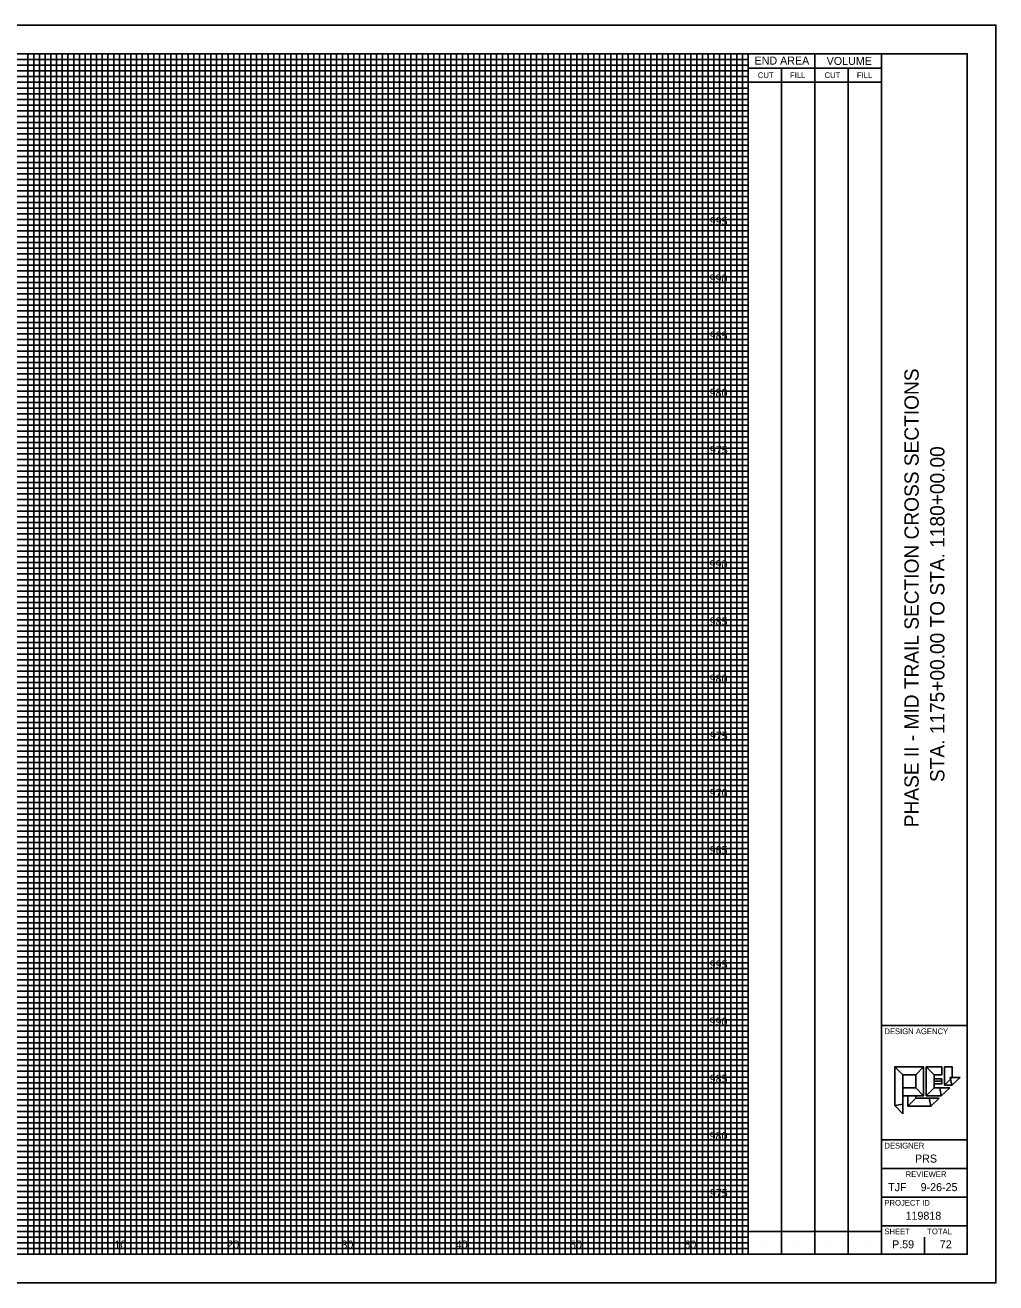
# Model space of a CAD drawing. Extents: x -8 to 229, y -2 to 2028.
# Drawn here: x 77.6 to 162.5, y 1317.5 to 1427.5 of the extents above; entities that cross this region are included whole.
import ezdxf

# ---------------------------------------------------------------- set-up
doc = ezdxf.new("R2010")
doc.units = 0
for name, color, linetype in [('Default', 7, 'Continuous'), ('SH_Border', 7, 'Continuous'), ('SH_Cut_Line', 7, 'Continuous'), ('SH_Data', 7, 'Continuous'), ('SH_Major_Grid_Line', 7, 'Continuous'), ('SH_Minor_Grid_Line', 7, 'Continuous')]:
    doc.layers.add(name, color=color, linetype=linetype)

msp = doc.modelspace()

# ---------------------------------------------------------------- linework, layer by layer
at = {"layer": 'Default'}
msp.add_line((157.09, 1335.13), (157.78, 1335.13), dxfattribs=at)
for points in [[(153.66, 1333), (153.66, 1336.38), (154.35, 1335.7), (154.35, 1333.14)], [(153.66, 1336.38), (156.18, 1336.38), (155.49, 1335.7), (154.35, 1335.7)], [(156.18, 1336.38), (156.18, 1333.87), (155.49, 1334.55), (155.49, 1335.7)], [(156.41, 1333.87), (156.41, 1336.38), (157.09, 1335.7), (157.09, 1334.55)], [(156.41, 1336.38), (157.78, 1336.38), (157.78, 1335.7), (157.09, 1335.7)], [(158.01, 1334.78), (158.01, 1336.38), (158.69, 1336.38), (158.69, 1335.47)], [(158.65, 1334.78), (158.01, 1334.78), (158.69, 1335.47), (158.51, 1335.47)], [(159.38, 1335.47), (158.65, 1334.78), (158.51, 1335.47)], [(156.18, 1333.87), (154.35, 1333.87), (154.35, 1334.55), (155.49, 1334.55)], [(157.73, 1333.87), (156.41, 1333.87), (157.09, 1334.55), (157.59, 1334.55)], [(157.78, 1335.33), (157.78, 1334.92), (157.1, 1334.92), (157.1, 1335.33)], [(158.46, 1334.55), (157.73, 1333.87), (157.59, 1334.55)], [(154.81, 1332.95), (154.81, 1333.87), (155.49, 1333.87), (155.49, 1333.64)], [(156.82, 1332.95), (154.81, 1332.95), (155.49, 1333.64), (156.68, 1333.64)], [(157.55, 1333.64), (156.82, 1332.95), (156.68, 1333.64)], [(154.35, 1332.27), (153.66, 1333), (154.35, 1333.14)]]:
    msp.add_lwpolyline(points, close=True, dxfattribs=at)
at = {"layer": 'SH_Border'}
for p, q in [((152.5, 1320), (152.5, 1425)), ((152.5, 1340), (160, 1340)), ((152.5, 1330), (160, 1330)), ((152.5, 1327.5), (160, 1327.5)), ((152.5, 1325), (160, 1325)), ((152.5, 1322.5), (160, 1322.5))]:
    msp.add_line(p, q, dxfattribs=at)
msp.add_lwpolyline([(0, 1425), (160, 1425), (160, 1320), (0, 1320)], close=True, dxfattribs=at)
at = {"layer": 'SH_Cut_Line'}
msp.add_lwpolyline([(-7.5, 1317.5), (162.5, 1317.5), (162.5, 1427.5), (-7.5, 1427.5)], close=True, dxfattribs=at)
at = {"layer": 'SH_Data'}
for p, q in [((140.83, 1320), (140.83, 1425)), ((146.67, 1320), (146.67, 1425)), ((140.83, 1423.75), (152.5, 1423.75)), ((143.75, 1320), (143.75, 1423.75)), ((149.58, 1320), (149.58, 1423.75)), ((140.83, 1422.5), (152.5, 1422.5)), ((156.25, 1335), (156.25, 1335)), ((140.83, 1322), (152.5, 1322)), ((156.25, 1320), (156.25, 1321.5)), ((142.29, 1321), (142.29, 1321)), ((145.21, 1321), (145.21, 1321)), ((148.12, 1321), (148.12, 1321)), ((151.04, 1321), (151.04, 1321)), ((154.38, 1320.88), (154.38, 1320.88))]:
    msp.add_line(p, q, dxfattribs=at)
at = {"layer": 'SH_Major_Grid_Line'}
for p, q in [((80.83, 1320), (80.83, 1425)), ((85.83, 1320), (85.83, 1425)), ((90.83, 1320), (90.83, 1425)), ((95.83, 1320), (95.83, 1425)), ((100.83, 1320), (100.83, 1425)), ((105.83, 1320), (105.83, 1425)), ((110.83, 1320), (110.83, 1425)), ((115.83, 1320), (115.83, 1425)), ((120.83, 1320), (120.83, 1425)), ((125.83, 1320), (125.83, 1425)), ((130.83, 1320), (130.83, 1425)), ((135.83, 1320), (135.83, 1425)), ((5.83, 1420), (140.83, 1420)), ((5.83, 1415), (140.83, 1415)), ((5.83, 1410), (140.83, 1410)), ((5.83, 1405), (140.83, 1405)), ((5.83, 1400), (140.83, 1400)), ((5.83, 1395), (140.83, 1395)), ((5.83, 1390), (140.83, 1390)), ((5.83, 1385), (140.83, 1385)), ((5.83, 1380), (140.83, 1380)), ((5.83, 1375), (140.83, 1375)), ((5.83, 1370), (140.83, 1370)), ((5.83, 1365), (140.83, 1365)), ((5.83, 1360), (140.83, 1360)), ((5.83, 1355), (140.83, 1355)), ((5.83, 1350), (140.83, 1350)), ((5.83, 1345), (140.83, 1345)), ((5.83, 1340), (140.83, 1340)), ((5.83, 1335), (140.83, 1335)), ((5.83, 1330), (140.83, 1330)), ((5.83, 1325), (140.83, 1325))]:
    msp.add_line(p, q, dxfattribs=at)
at = {"layer": 'SH_Minor_Grid_Line'}
for p, q in [((5.83, 1424.5), (140.83, 1424.5)), ((77.83, 1320), (77.83, 1425)), ((78.33, 1320), (78.33, 1425)), ((78.83, 1320), (78.83, 1425)), ((79.33, 1320), (79.33, 1425)), ((79.83, 1320), (79.83, 1425)), ((80.33, 1320), (80.33, 1425)), ((81.33, 1320), (81.33, 1425)), ((81.83, 1320), (81.83, 1425)), ((82.33, 1320), (82.33, 1425)), ((82.83, 1320), (82.83, 1425)), ((83.33, 1320), (83.33, 1425)), ((83.83, 1320), (83.83, 1425)), ((84.33, 1320), (84.33, 1425)), ((84.83, 1320), (84.83, 1425)), ((85.33, 1320), (85.33, 1425)), ((86.33, 1320), (86.33, 1425)), ((86.83, 1320), (86.83, 1425)), ((87.33, 1320), (87.33, 1425)), ((87.83, 1320), (87.83, 1425)), ((88.33, 1320), (88.33, 1425)), ((88.83, 1320), (88.83, 1425)), ((89.33, 1320), (89.33, 1425)), ((89.83, 1320), (89.83, 1425)), ((90.33, 1320), (90.33, 1425)), ((91.33, 1320), (91.33, 1425)), ((91.83, 1320), (91.83, 1425)), ((92.33, 1320), (92.33, 1425)), ((92.83, 1320), (92.83, 1425)), ((93.33, 1320), (93.33, 1425)), ((93.83, 1320), (93.83, 1425)), ((94.33, 1320), (94.33, 1425)), ((94.83, 1320), (94.83, 1425)), ((95.33, 1320), (95.33, 1425)), ((96.33, 1320), (96.33, 1425)), ((96.83, 1320), (96.83, 1425)), ((97.33, 1320), (97.33, 1425)), ((97.83, 1320), (97.83, 1425)), ((98.33, 1320), (98.33, 1425)), ((98.83, 1320), (98.83, 1425)), ((99.33, 1320), (99.33, 1425)), ((99.83, 1320), (99.83, 1425)), ((100.33, 1320), (100.33, 1425)), ((101.33, 1320), (101.33, 1425)), ((101.83, 1320), (101.83, 1425)), ((102.33, 1320), (102.33, 1425)), ((102.83, 1320), (102.83, 1425)), ((103.33, 1320), (103.33, 1425)), ((103.83, 1320), (103.83, 1425)), ((104.33, 1320), (104.33, 1425)), ((104.83, 1320), (104.83, 1425)), ((105.33, 1320), (105.33, 1425)), ((106.33, 1320), (106.33, 1425)), ((106.83, 1320), (106.83, 1425)), ((107.33, 1320), (107.33, 1425)), ((107.83, 1320), (107.83, 1425)), ((108.33, 1320), (108.33, 1425)), ((108.83, 1320), (108.83, 1425)), ((109.33, 1320), (109.33, 1425)), ((109.83, 1320), (109.83, 1425)), ((110.33, 1320), (110.33, 1425)), ((111.33, 1320), (111.33, 1425)), ((111.83, 1320), (111.83, 1425)), ((112.33, 1320), (112.33, 1425)), ((112.83, 1320), (112.83, 1425)), ((113.33, 1320), (113.33, 1425)), ((113.83, 1320), (113.83, 1425)), ((114.33, 1320), (114.33, 1425)), ((114.83, 1320), (114.83, 1425)), ((115.33, 1320), (115.33, 1425)), ((116.33, 1320), (116.33, 1425)), ((116.83, 1320), (116.83, 1425)), ((117.33, 1320), (117.33, 1425)), ((117.83, 1320), (117.83, 1425)), ((118.33, 1320), (118.33, 1425)), ((118.83, 1320), (118.83, 1425)), ((119.33, 1320), (119.33, 1425)), ((119.83, 1320), (119.83, 1425)), ((120.33, 1320), (120.33, 1425)), ((121.33, 1320), (121.33, 1425)), ((121.83, 1320), (121.83, 1425)), ((122.33, 1320), (122.33, 1425)), ((122.83, 1320), (122.83, 1425)), ((123.33, 1320), (123.33, 1425)), ((123.83, 1320), (123.83, 1425)), ((124.33, 1320), (124.33, 1425)), ((124.83, 1320), (124.83, 1425)), ((125.33, 1320), (125.33, 1425)), ((126.33, 1320), (126.33, 1425)), ((126.83, 1320), (126.83, 1425)), ((127.33, 1320), (127.33, 1425)), ((127.83, 1320), (127.83, 1425)), ((128.33, 1320), (128.33, 1425)), ((128.83, 1320), (128.83, 1425)), ((129.33, 1320), (129.33, 1425)), ((129.83, 1320), (129.83, 1425)), ((130.33, 1320), (130.33, 1425)), ((131.33, 1320), (131.33, 1425)), ((131.83, 1320), (131.83, 1425)), ((132.33, 1320), (132.33, 1425)), ((132.83, 1320), (132.83, 1425)), ((133.33, 1320), (133.33, 1425)), ((133.83, 1320), (133.83, 1425)), ((134.33, 1320), (134.33, 1425)), ((134.83, 1320), (134.83, 1425)), ((135.33, 1320), (135.33, 1425)), ((136.33, 1320), (136.33, 1425)), ((136.83, 1320), (136.83, 1425)), ((137.33, 1320), (137.33, 1425)), ((137.83, 1320), (137.83, 1425)), ((138.33, 1320), (138.33, 1425)), ((138.83, 1320), (138.83, 1425)), ((139.33, 1320), (139.33, 1425)), ((139.83, 1320), (139.83, 1425)), ((140.33, 1320), (140.33, 1425)), ((5.83, 1424), (140.83, 1424)), ((5.83, 1423.5), (140.83, 1423.5)), ((5.83, 1423), (140.83, 1423)), ((5.83, 1422.5), (140.83, 1422.5)), ((5.83, 1422), (140.83, 1422)), ((5.83, 1421.5), (140.83, 1421.5)), ((5.83, 1421), (140.83, 1421)), ((5.83, 1420.5), (140.83, 1420.5)), ((5.83, 1419.5), (140.83, 1419.5)), ((5.83, 1419), (140.83, 1419)), ((5.83, 1418.5), (140.83, 1418.5)), ((5.83, 1418), (140.83, 1418)), ((5.83, 1417.5), (140.83, 1417.5)), ((5.83, 1417), (140.83, 1417)), ((5.83, 1416.5), (140.83, 1416.5)), ((5.83, 1416), (140.83, 1416)), ((5.83, 1415.5), (140.83, 1415.5)), ((5.83, 1414.5), (140.83, 1414.5)), ((5.83, 1414), (140.83, 1414)), ((5.83, 1413.5), (140.83, 1413.5)), ((5.83, 1413), (140.83, 1413)), ((5.83, 1412.5), (140.83, 1412.5)), ((5.83, 1412), (140.83, 1412)), ((5.83, 1411.5), (140.83, 1411.5)), ((5.83, 1411), (140.83, 1411)), ((5.83, 1410.5), (140.83, 1410.5)), ((5.83, 1409.5), (140.83, 1409.5)), ((5.83, 1409), (140.83, 1409)), ((5.83, 1408.5), (140.83, 1408.5)), ((5.83, 1408), (140.83, 1408)), ((5.83, 1407.5), (140.83, 1407.5)), ((5.83, 1407), (140.83, 1407)), ((5.83, 1406.5), (140.83, 1406.5)), ((5.83, 1406), (140.83, 1406)), ((5.83, 1405.5), (140.83, 1405.5)), ((5.83, 1404.5), (140.83, 1404.5)), ((5.83, 1404), (140.83, 1404)), ((5.83, 1403.5), (140.83, 1403.5)), ((5.83, 1403), (140.83, 1403)), ((5.83, 1402.5), (140.83, 1402.5)), ((5.83, 1402), (140.83, 1402)), ((5.83, 1401.5), (140.83, 1401.5)), ((5.83, 1401), (140.83, 1401)), ((5.83, 1400.5), (140.83, 1400.5)), ((5.83, 1399.5), (140.83, 1399.5)), ((5.83, 1399), (140.83, 1399)), ((5.83, 1398.5), (140.83, 1398.5)), ((5.83, 1398), (140.83, 1398)), ((5.83, 1397.5), (140.83, 1397.5)), ((5.83, 1397), (140.83, 1397)), ((5.83, 1396.5), (140.83, 1396.5)), ((5.83, 1396), (140.83, 1396)), ((5.83, 1395.5), (140.83, 1395.5)), ((5.83, 1394.5), (140.83, 1394.5)), ((5.83, 1394), (140.83, 1394)), ((5.83, 1393.5), (140.83, 1393.5)), ((5.83, 1393), (140.83, 1393)), ((5.83, 1392.5), (140.83, 1392.5)), ((5.83, 1392), (140.83, 1392)), ((5.83, 1391.5), (140.83, 1391.5)), ((5.83, 1391), (140.83, 1391)), ((5.83, 1390.5), (140.83, 1390.5)), ((5.83, 1389.5), (140.83, 1389.5)), ((5.83, 1389), (140.83, 1389)), ((5.83, 1388.5), (140.83, 1388.5)), ((5.83, 1388), (140.83, 1388)), ((5.83, 1387.5), (140.83, 1387.5)), ((5.83, 1387), (140.83, 1387)), ((5.83, 1386.5), (140.83, 1386.5)), ((5.83, 1386), (140.83, 1386)), ((5.83, 1385.5), (140.83, 1385.5)), ((5.83, 1384.5), (140.83, 1384.5)), ((5.83, 1384), (140.83, 1384)), ((5.83, 1383.5), (140.83, 1383.5)), ((5.83, 1383), (140.83, 1383)), ((5.83, 1382.5), (140.83, 1382.5)), ((5.83, 1382), (140.83, 1382)), ((5.83, 1381.5), (140.83, 1381.5)), ((5.83, 1381), (140.83, 1381)), ((5.83, 1380.5), (140.83, 1380.5)), ((5.83, 1379.5), (140.83, 1379.5)), ((5.83, 1379), (140.83, 1379)), ((5.83, 1378.5), (140.83, 1378.5)), ((5.83, 1378), (140.83, 1378)), ((5.83, 1377.5), (140.83, 1377.5)), ((5.83, 1377), (140.83, 1377)), ((5.83, 1376.5), (140.83, 1376.5)), ((5.83, 1376), (140.83, 1376)), ((5.83, 1375.5), (140.83, 1375.5)), ((5.83, 1374.5), (140.83, 1374.5)), ((5.83, 1374), (140.83, 1374)), ((5.83, 1373.5), (140.83, 1373.5)), ((5.83, 1373), (140.83, 1373)), ((5.83, 1372.5), (140.83, 1372.5)), ((5.83, 1372), (140.83, 1372)), ((5.83, 1371.5), (140.83, 1371.5)), ((5.83, 1371), (140.83, 1371)), ((5.83, 1370.5), (140.83, 1370.5)), ((5.83, 1369.5), (140.83, 1369.5)), ((5.83, 1369), (140.83, 1369)), ((5.83, 1368.5), (140.83, 1368.5)), ((5.83, 1368), (140.83, 1368)), ((5.83, 1367.5), (140.83, 1367.5)), ((5.83, 1367), (140.83, 1367)), ((5.83, 1366.5), (140.83, 1366.5)), ((5.83, 1366), (140.83, 1366)), ((5.83, 1365.5), (140.83, 1365.5)), ((5.83, 1364.5), (140.83, 1364.5)), ((5.83, 1364), (140.83, 1364)), ((5.83, 1363.5), (140.83, 1363.5)), ((5.83, 1363), (140.83, 1363)), ((5.83, 1362.5), (140.83, 1362.5)), ((5.83, 1362), (140.83, 1362)), ((5.83, 1361.5), (140.83, 1361.5)), ((5.83, 1361), (140.83, 1361)), ((5.83, 1360.5), (140.83, 1360.5)), ((5.83, 1359.5), (140.83, 1359.5)), ((5.83, 1359), (140.83, 1359)), ((5.83, 1358.5), (140.83, 1358.5)), ((5.83, 1358), (140.83, 1358)), ((5.83, 1357.5), (140.83, 1357.5)), ((5.83, 1357), (140.83, 1357)), ((5.83, 1356.5), (140.83, 1356.5)), ((5.83, 1356), (140.83, 1356)), ((5.83, 1355.5), (140.83, 1355.5)), ((5.83, 1354.5), (140.83, 1354.5)), ((5.83, 1354), (140.83, 1354)), ((5.83, 1353.5), (140.83, 1353.5)), ((5.83, 1353), (140.83, 1353)), ((5.83, 1352.5), (140.83, 1352.5)), ((5.83, 1352), (140.83, 1352)), ((5.83, 1351.5), (140.83, 1351.5)), ((5.83, 1351), (140.83, 1351)), ((5.83, 1350.5), (140.83, 1350.5)), ((5.83, 1349.5), (140.83, 1349.5)), ((5.83, 1349), (140.83, 1349)), ((5.83, 1348.5), (140.83, 1348.5)), ((5.83, 1348), (140.83, 1348)), ((5.83, 1347.5), (140.83, 1347.5)), ((5.83, 1347), (140.83, 1347)), ((5.83, 1346.5), (140.83, 1346.5)), ((5.83, 1346), (140.83, 1346)), ((5.83, 1345.5), (140.83, 1345.5)), ((5.83, 1344.5), (140.83, 1344.5)), ((5.83, 1344), (140.83, 1344)), ((5.83, 1343.5), (140.83, 1343.5)), ((5.83, 1343), (140.83, 1343)), ((5.83, 1342.5), (140.83, 1342.5)), ((5.83, 1342), (140.83, 1342)), ((5.83, 1341.5), (140.83, 1341.5)), ((5.83, 1341), (140.83, 1341)), ((5.83, 1340.5), (140.83, 1340.5)), ((5.83, 1339.5), (140.83, 1339.5)), ((5.83, 1339), (140.83, 1339)), ((5.83, 1338.5), (140.83, 1338.5)), ((5.83, 1338), (140.83, 1338)), ((5.83, 1337.5), (140.83, 1337.5)), ((5.83, 1337), (140.83, 1337)), ((5.83, 1336.5), (140.83, 1336.5)), ((5.83, 1336), (140.83, 1336)), ((5.83, 1335.5), (140.83, 1335.5)), ((5.83, 1334.5), (140.83, 1334.5)), ((5.83, 1334), (140.83, 1334)), ((5.83, 1333.5), (140.83, 1333.5)), ((5.83, 1333), (140.83, 1333)), ((5.83, 1332.5), (140.83, 1332.5)), ((5.83, 1332), (140.83, 1332)), ((5.83, 1331.5), (140.83, 1331.5)), ((5.83, 1331), (140.83, 1331)), ((5.83, 1330.5), (140.83, 1330.5)), ((5.83, 1329.5), (140.83, 1329.5)), ((5.83, 1329), (140.83, 1329)), ((5.83, 1328.5), (140.83, 1328.5)), ((5.83, 1328), (140.83, 1328)), ((5.83, 1327.5), (140.83, 1327.5)), ((5.83, 1327), (140.83, 1327)), ((5.83, 1326.5), (140.83, 1326.5)), ((5.83, 1326), (140.83, 1326)), ((5.83, 1325.5), (140.83, 1325.5)), ((5.83, 1324.5), (140.83, 1324.5)), ((5.83, 1324), (140.83, 1324)), ((5.83, 1323.5), (140.83, 1323.5)), ((5.83, 1323), (140.83, 1323)), ((5.83, 1322.5), (140.83, 1322.5)), ((5.83, 1322), (140.83, 1322)), ((5.83, 1321.5), (140.83, 1321.5)), ((5.83, 1321), (140.83, 1321)), ((5.83, 1320.5), (140.83, 1320.5))]:
    msp.add_line(p, q, dxfattribs=at)

# ---------------------------------------------------------------- texts
at = {"layer": 'Default'}
for s, p in [('995', (137.47, 1410)), ('990', (137.45, 1405)), ('985', (137.47, 1400)), ('980', (137.46, 1395)), ('975', (137.48, 1390)), ('990', (137.45, 1380)), ('985', (137.47, 1375)), ('980', (137.46, 1370)), ('975', (137.48, 1365)), ('970', (137.47, 1360)), ('965', (137.47, 1355)), ('995', (137.47, 1345)), ('990', (137.45, 1340)), ('985', (137.47, 1335)), ('980', (137.46, 1330)), ('975', (137.48, 1325)), ('10', (85.39, 1320.5)), ('20', (95.26, 1320.5)), ('30', (105.25, 1320.5)), ('40', (115.25, 1320.5)), ('50', (125.25, 1320.5)), ('60', (135.25, 1320.5))]:
    msp.add_text(s, height=0.7, dxfattribs=at).set_placement(p)
at = {"layer": 'SH_Data'}
for s, height, p in [('END AREA', 0.7, (141.39, 1424.05)), ('VOLUME', 0.7, (147.7, 1424.02)), ('CUT', 0.5, (141.68, 1422.87)), ('FILL', 0.5, (144.5, 1422.87)), ('CUT', 0.5, (147.52, 1422.87)), ('FILL', 0.5, (150.34, 1422.87)), ('DESIGN AGENCY', 0.5, (152.75, 1339.25)), ('DESIGNER', 0.5, (152.75, 1329.25)), ('PRS', 0.7, (155.43, 1328.02)), ('REVIEWER', 0.5, (154.61, 1326.75)), ('TJF', 0.7, (153.08, 1325.52)), ('9-26-25', 0.7, (155.92, 1325.52)), ('PROJECT ID', 0.5, (152.75, 1324.25)), ('119818', 0.7, (154.6, 1323.02)), ('SHEET', 0.5, (152.75, 1321.75)), ('TOTAL', 0.5, (156.5, 1321.75)), ('P.59', 0.7, (153.42, 1320.52)), ('72', 0.7, (157.6, 1320.52))]:
    msp.add_text(s, height=height, dxfattribs=at).set_placement(p)
for s, p in [('PHASE II - MID TRAIL SECTION CROSS SECTIONS', (155.75, 1357.35)), ('STA. 1175+00.00 TO STA. 1180+00.00', (158, 1361.3))]:
    msp.add_text(s, height=1.25, rotation=90, dxfattribs=at).set_placement(p)

doc.saveas('drawing.dxf')
